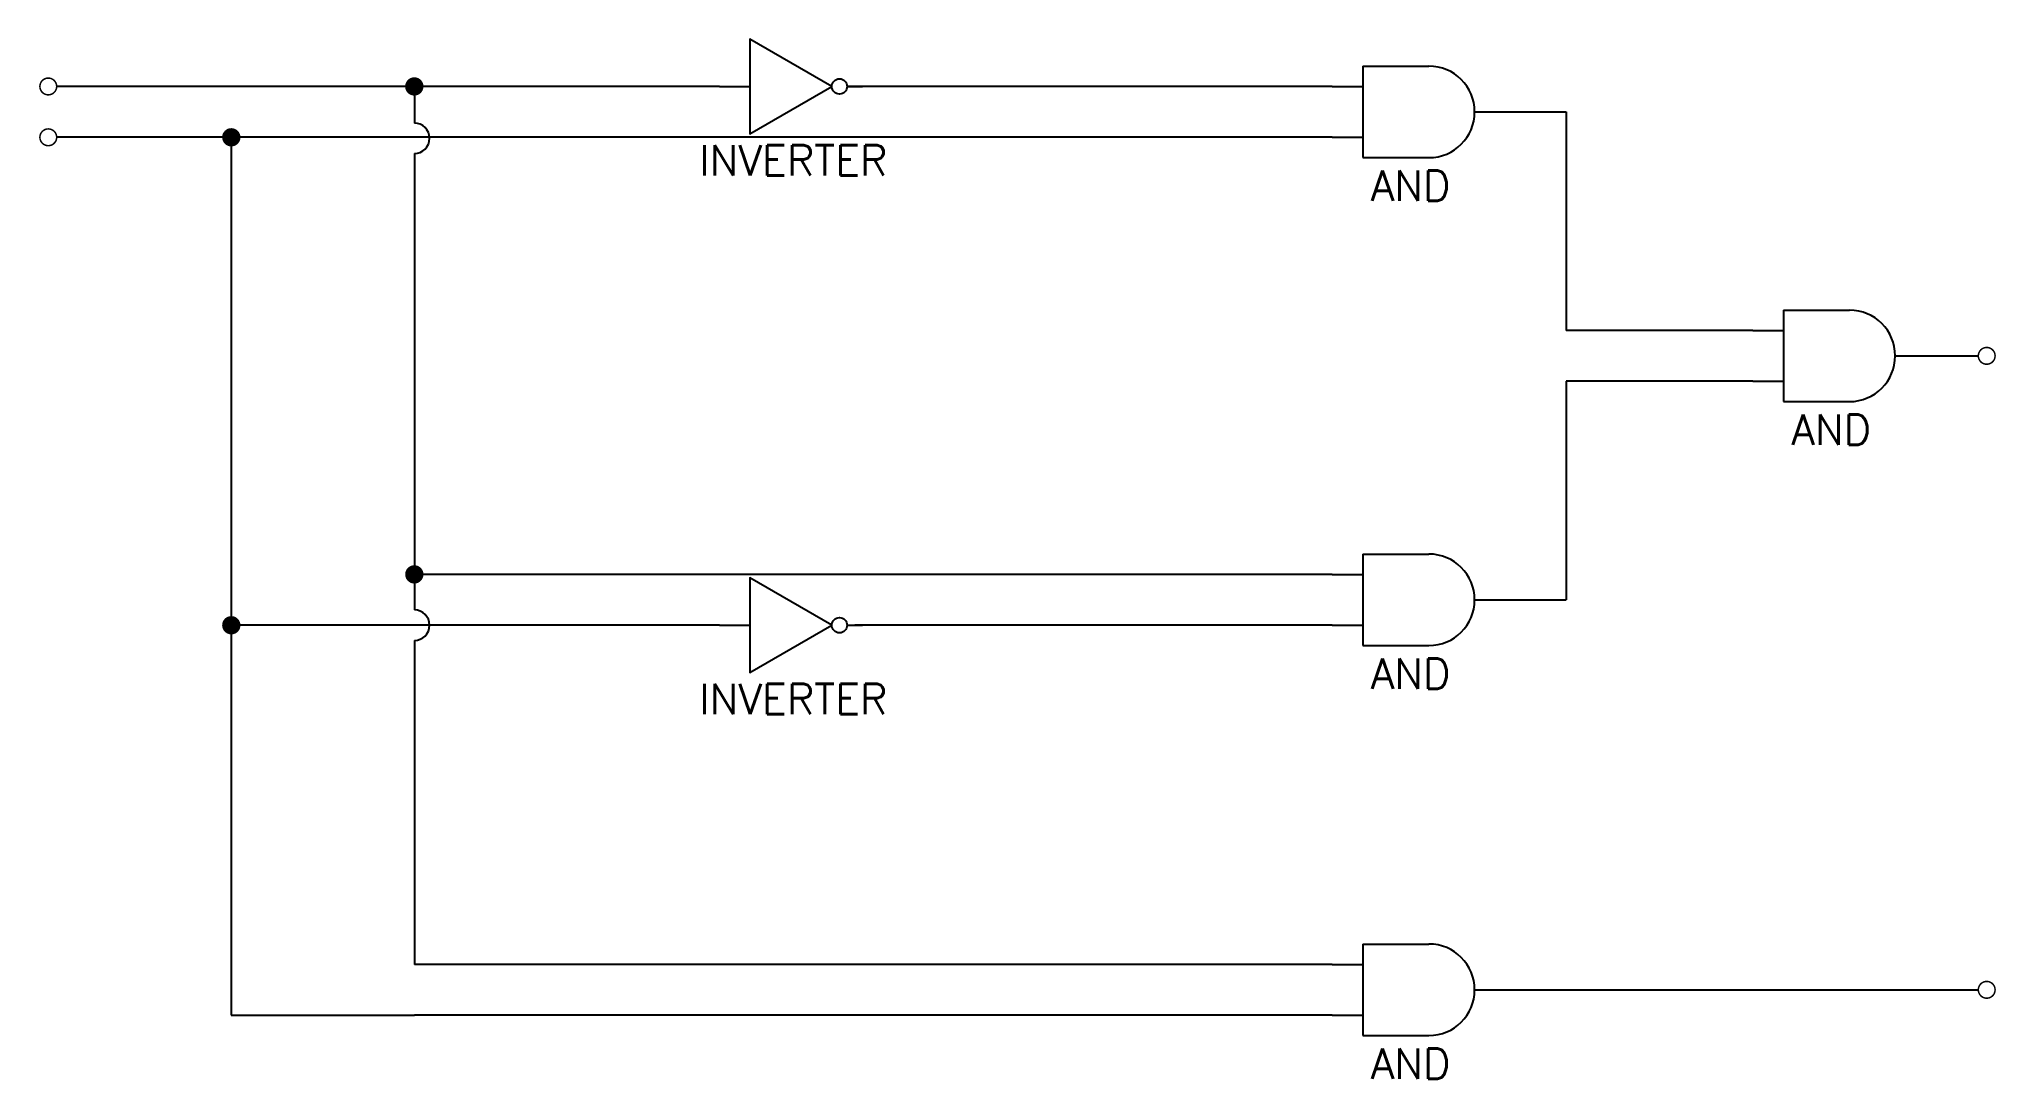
# Model space of a CAD drawing. Extents: x 0.74 to 8.76, y 1.29 to 5.55.
import ezdxf

# ---------------------------------------------------------------- set-up
doc = ezdxf.new("R2010")
doc.units = 0
doc.header["$MEASUREMENT"] = 0
for name, color, linetype in [('TEXT2', 1, 'CONTINUOUS'), ('THIN', 1, 'CONTINUOUS'), ('VISIBLE', 7, 'CONTINUOUS')]:
    doc.layers.add(name, color=color, linetype=linetype)
doc.styles.add('MYTEXT', font='ROMANS.SHX')

# ---------------------------------------------------------------- blocks, each defined once
blk = doc.blocks.new('And')
at = {"layer": 'THIN'}
for p, q in [((-0.7083, 0.1042), (-0.5833, 0.1042)), ((-0.125, 0), (0, 0)), ((-0.7083, -0.1042), (-0.5833, -0.1042))]:
    blk.add_line(p, q, dxfattribs=at)
at = {"layer": 'VISIBLE'}
for p, q in [((-0.5833, 0.1875), (-0.3125, 0.1875)), ((-0.5833, 0.1875), (-0.5833, -0.1875)), ((-0.5833, -0.1875), (-0.3125, -0.1875))]:
    blk.add_line(p, q, dxfattribs=at)
blk.add_arc((-0.3125, 0), 0.1875, 270, 90, dxfattribs=at)
at = {"layer": 'TEXT2', "style": 'MYTEXT'}
blk.add_text('AND', height=0.125, dxfattribs=at).set_placement((-0.5505, -0.365))
blk = doc.blocks.new('NOT')
at = {"layer": 'THIN'}
for p, q in [((-0.586, 0), (-0.461, 0)), ((-0.0625, 0), (0, 0))]:
    blk.add_line(p, q, dxfattribs=at)
blk.add_circle((-0.0938, 0), 0.0313, dxfattribs=at)
at = {"layer": 'VISIBLE'}
blk.add_lwpolyline([(-0.125, 0), (-0.461, 0.194), (-0.461, -0.194)], close=True, dxfattribs=at)
at = {"layer": 'TEXT2', "style": 'MYTEXT'}
blk.add_text('INVERTER', height=0.125, dxfattribs=at).set_placement((-0.6685, -0.365))

msp = doc.modelspace()

# ---------------------------------------------------------------- linework, layer by layer
at = {"layer": 'THIN'}
for p, q in [((2.28, 5.3542), (0.8143, 5.3542)), ((3.53, 5.3542), (2.28, 5.3542)), ((2.28, 5.3542), (2.28, 5.2042)), ((2.28, 5.3292), (2.28, 5.2042)), ((6.0417, 5.3542), (4.0535, 5.3542)), ((6.75, 5.25), (7, 5.25)), ((7, 5.25), (7, 4.3542)), ((1.53, 5.1458), (0.8143, 5.1458)), ((2.28, 5.1458), (1.53, 5.1458)), ((1.53, 5.1458), (1.53, 1.5473)), ((6.0417, 5.1458), (2.28, 5.1458)), ((2.28, 5.0792), (2.28, 3.2083)), ((7.7651, 4.3542), (7, 4.3542)), ((8.4735, 4.25), (8.6891, 4.25)), ((7.7651, 4.1458), (7, 4.1458)), ((7, 4.1458), (7, 3.25)), ((6.0417, 3.3542), (2.28, 3.3542)), ((6.75, 3.25), (7, 3.25)), ((2.28, 3.1458), (1.53, 3.1458)), ((3.53, 3.1458), (2.28, 3.1458)), ((6.0417, 3.1458), (4.0847, 3.1458)), ((2.28, 3.0833), (2.28, 2.9583)), ((2.28, 2.9583), (2.28, 1.7556)), ((6.0417, 1.7556), (2.28, 1.7556)), ((6.75, 1.6515), (8.6891, 1.6515)), ((1.53, 1.5473), (2.28, 1.5473)), ((6.0417, 1.5473), (2.28, 1.5473))]:
    msp.add_line(p, q, dxfattribs=at)
for points, const_width in [([(0.7456, 5.3542, 1), (0.8143, 5.3542, 1)], 0.00625), ([(2.2612, 5.3542, 1), (2.2987, 5.3542, 1)], 0.0375), ([(0.7456, 5.1458, 1), (0.8143, 5.1458, 1)], 0.00625), ([(1.5112, 5.1458, 1), (1.5487, 5.1458, 1)], 0.0375), ([(8.6891, 4.25, 1), (8.7578, 4.25, 1)], 0.00625), ([(2.2612, 3.3542, 1), (2.2987, 3.3542, 1)], 0.0375), ([(1.5112, 3.1458, 1), (1.5487, 3.1458, 1)], 0.0375), ([(8.6891, 1.6515, 1), (8.7578, 1.6515, 1)], 0.00625)]:
    msp.add_lwpolyline(points, format="xyb", close=True, dxfattribs=dict(at, const_width=const_width))
for centre in [(2.28, 5.1417), (2.28, 3.1458)]:
    msp.add_arc(centre, 0.0625, 270, 90, dxfattribs=at)

# ---------------------------------------------------------------- block references
at = {"layer": 'VISIBLE'}
for name, p in [('NOT', (4.116, 5.3542)), ('And', (6.75, 5.25)), ('And', (8.4735, 4.25)), ('And', (6.75, 3.25)), ('NOT', (4.116, 3.1458)), ('And', (6.75, 1.6515))]:
    msp.add_blockref(name, p, dxfattribs=at)

doc.saveas('drawing.dxf')
